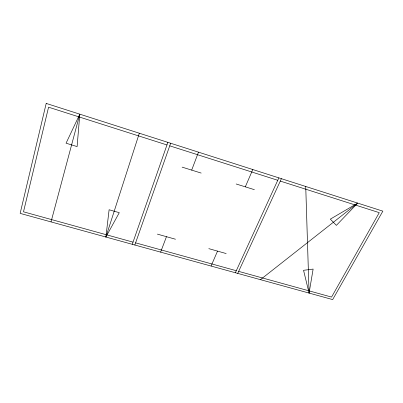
<?xml version="1.0" encoding="UTF-8"?>
<svg xmlns="http://www.w3.org/2000/svg" width="403" height="403" viewBox="0 0 403 403"><rect width="100%" height="100%" fill="white"/><g stroke="black" fill="none" stroke-linecap="round" stroke-linejoin="round"><path stroke-width="0.6" d="M79.809 114.17L77.109 146.591L66.067 143.196L79.809 114.17L51.025 221.897M105.888 237.029L109.107 209.756L119.283 212.678L105.888 237.029L139.337 133.222M309.076 293.077L313.126 269.083L303.555 270.307L309.076 293.077L305.731 186.473M132.265 244.309L167.875 142.355M134.829 245.014L170.645 143.241M160.621 252.127L166.469 236.687M191.687 170.111L198.488 152.153M211.071 266.045L217.529 251.114M245.311 186.841L252.797 169.532M235.362 272.745L278.866 177.874M237.725 273.395L281.4 178.685M357.703 203.107L336.379 225.368L330.334 219.131L357.703 203.107L260.434 279.662M133.025 242.132L23.5 211.817L48.567 107.198L166.963 144.954M135.589 242.843L236.294 270.715M238.657 271.37L331.563 297.082L379.258 212.653L280.292 181.093M157.361 234.113L175.512 239.241M208.784 248.641L226.209 253.568M182.106 167.124L201.193 173.078M236.138 183.98L254.414 189.682M169.728 145.836L277.763 180.287M46.199 103.415L20.15 213.383L332.671 299.585L382.85 211.157L46.199 103.415"/></g></svg>
